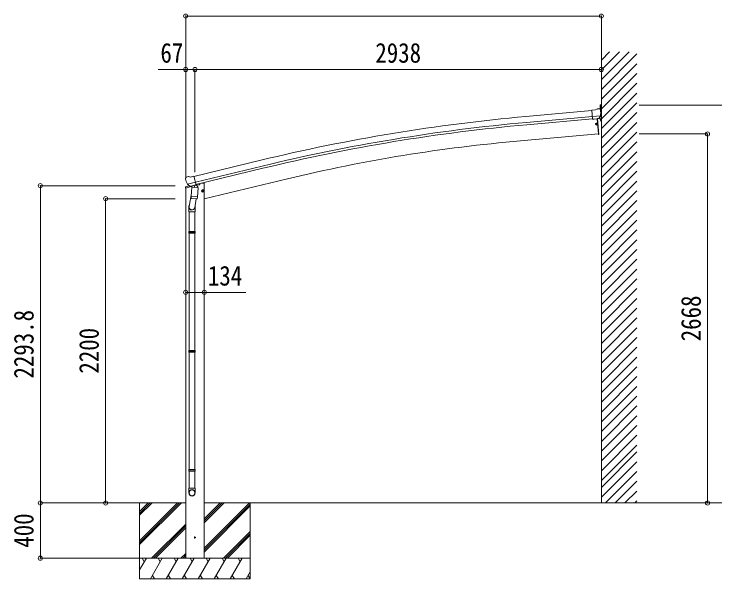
# Model space of a CAD drawing. Units: millimetres at full size. Extents: x -8385 to 8479, y -5853 to 5787.
# Drawn here: x 588 to 5655, y -3452 to 633 of the extents above; entities that cross this region are included whole.
import ezdxf
from ezdxf.enums import TextEntityAlignment as Align

# ---------------------------------------------------------------- set-up
doc = ezdxf.new("R2010")
doc.units = ezdxf.units.MM
doc.header["$LTSCALE"] = 30
doc.header["$PDMODE"] = 32
doc.header["$PDSIZE"] = 30
for name, color, linetype, lineweight in [('0-0_0', 7, 'Continuous', 9), ('0-1_本体', 4, 'Continuous', 9), ('0-2_部品', 7, 'Continuous', 9), ('0-A_寸法', 6, 'Continuous', 9), ('0-E_DET2', 7, 'Continuous', 9)]:
    doc.layers.add(name, color=color, linetype=linetype, lineweight=lineweight)
doc.styles.add('ＭＳ ゴシック', font='')
doc.styles.get('ＭＳ ゴシック').set_extended_font_data('MS Gothic')

msp = doc.modelspace()

# ---------------------------------------------------------------- linework, layer by layer
at = {"layer": '0-0_0'}
for p, q in [((1446.95, -2902.24), (1829.23, -2902.24)), ((1496.23, -2902.24), (1496.23, -3452.24)), ((1496.23, -3175.6), (1769.59, -2902.24)), ((1496.23, -3189.75), (1783.73, -2902.24)), ((1496.23, -3203.89), (1797.87, -2902.24)), ((1496.23, -2963.47), (1557.45, -2902.24)), ((1496.23, -2977.61), (1571.6, -2902.24)), ((1496.23, -2991.76), (1585.74, -2902.24)), ((1963.23, -2902.24), (5148.31, -2902.24)), ((1963.23, -3229.1), (2290.09, -2902.24)), ((1963.23, -3045.26), (2106.24, -2902.24)), ((1963.23, -3016.97), (2077.95, -2902.24)), ((1963.23, -3031.11), (2092.1, -2902.24)), ((1963.23, -3243.24), (2296.23, -2910.25)), ((1963.23, -3257.39), (2296.23, -2924.39)), ((2296.23, -2902.24), (2296.23, -3452.24)), ((1581.72, -3302.24), (1829.23, -3054.74)), ((1595.86, -3302.24), (1829.23, -3068.88)), ((1610, -3302.24), (1829.23, -3083.02)), ((2102.22, -3302.24), (2296.23, -3108.24)), ((2116.36, -3302.24), (2296.23, -3122.38)), ((2130.5, -3302.24), (2296.23, -3136.52)), ((1793.85, -3302.24), (1829.23, -3266.87)), ((1807.99, -3302.24), (1829.23, -3281.01)), ((2296.23, -3302.24), (1496.23, -3302.24)), ((1496.23, -3386.08), (1544.63, -3302.24)), ((1529.62, -3328.22), (1514.62, -3302.24)), ((1573.49, -3452.24), (1660.1, -3302.24)), ((1645.09, -3328.23), (1630.09, -3302.24)), ((1688.96, -3452.24), (1775.57, -3302.24)), ((1760.56, -3328.23), (1745.56, -3302.24)), ((1804.43, -3452.24), (1891.04, -3302.24)), ((1822.14, -3302.24), (1829.23, -3295.15)), ((1876.03, -3328.23), (1861.03, -3302.24)), ((1919.9, -3452.24), (2006.51, -3302.24)), ((1991.51, -3328.23), (1976.5, -3302.24)), ((2035.37, -3452.24), (2121.98, -3302.24)), ((2091.98, -3302.24), (2106.98, -3328.22)), ((2150.84, -3452.24), (2237.45, -3302.24)), ((2222.45, -3328.23), (2207.45, -3302.24)), ((1588.49, -3426.26), (1603.49, -3452.24)), ((1703.96, -3426.26), (1718.96, -3452.24)), ((1819.43, -3426.26), (1834.43, -3452.24)), ((1934.9, -3426.26), (1949.9, -3452.24)), ((2050.37, -3426.26), (2065.37, -3452.24)), ((2165.84, -3426.26), (2180.84, -3452.24)), ((2266.31, -3452.24), (2296.23, -3400.43)), ((2281.31, -3426.26), (2296.31, -3452.24)), ((1496.23, -3452.24), (2296.23, -3452.24))]:
    msp.add_line(p, q, dxfattribs=at)
at = {"layer": '0-1_本体'}
for p, q in [((4288.74, -107.6), (4764.81, -64.88)), ((4292.59, -150.6), (4769.05, -107.84)), ((4294.1, -167.36), (4770.56, -124.6)), ((4804.43, -124.43), (4814.04, -234.2)), ((4248.99, -283.64), (4814.04, -234.2)), ((1889.06, -541.24), (2372.04, -424.15)), ((1899.13, -583.22), (2382.21, -466.1)), ((1903.06, -599.58), (2386.17, -482.46)), ((1963.23, -589.24), (1945.72, -589.24)), ((2564.99, -557.89), (1963.23, -702.36)), ((1963.23, -589.24), (1963.23, -3302.24)), ((1829.23, -624.49), (1829.23, -3302.24))]:
    msp.add_line(p, q, dxfattribs=at)
for centre, radius, start, end in [((5460.24, -13162.03), 13106.9, 95.12796, 103.62796), ((5460.24, -13162.03), 13063.73, 95.12796, 103.62796), ((5460.24, -13162.03), 13046.9, 95.12796, 103.62796), ((5252.28, -11751.28), 11511.45, 95, 103.50001)]:
    msp.add_arc(centre, radius, start, end, dxfattribs=at)
at = {"layer": '0-2_部品'}
for p, q in [((4824.74, -26.49), (4824.74, -51.15)), ((4791.17, -60.41), (4764.62, -62.96)), ((4770.84, -127.57), (4764.62, -62.96)), ((4791.17, -60.41), (4802.83, -53.54)), ((4817.71, -51.82), (4804.06, -53.14)), ((4824.74, -51.15), (4817.71, -51.82)), ((4826.9, -57.49), (4821.38, -52.94)), ((4827.98, -59.53), (4828.11, -60.87)), ((4827.83, -102.38), (4768.96, -108.05)), ((4780.8, -126.61), (4770.84, -127.57)), ((4805.23, -122.01), (4804.23, -122.1)), ((4814.37, -123.38), (4806.68, -124.12)), ((4816.75, -121.96), (4827.52, -102.93)), ((4823.27, -120.61), (4817.18, -121.19)), ((4823.27, -120.61), (4830.71, -141.04)), ((4792.6, -162.77), (4802.83, -161.87)), ((4797.01, -161.18), (4796.9, -159.93)), ((4807.06, -154.48), (4797.1, -155.35)), ((4798.16, -167.44), (4797.26, -157.21)), ((4808.28, -168.42), (4798.32, -169.3)), ((4798.86, -161.62), (4800.1, -161.51)), ((4807.89, -152.4), (4806.89, -152.48)), ((4808.06, -154.39), (4807.06, -154.48)), ((4809.28, -168.34), (4808.28, -168.42)), ((4809.45, -170.33), (4808.46, -170.42)), ((1827.6, -556.82), (1827.87, -557.97)), ((1831.82, -548.25), (1827.96, -554.54)), ((1834.91, -546), (1848.1, -542.83)), ((1862.66, -545.51), (1849.4, -542.81)), ((1862.66, -545.51), (1888.59, -539.28)), ((1841.65, -597.13), (1899.16, -583.32)), ((1858.5, -612.04), (1842.13, -597.55)), ((1863.58, -612.13), (1900.28, -603.32)), ((1894.33, -605.14), (1893.31, -619.75)), ((1900.28, -603.32), (1901.81, -602.95)), ((1903.37, -600.85), (1904.31, -600.92)), ((1904.31, -600.92), (1917.63, -616.23)), ((1908.3, -605.51), (1927.19, -600.97)), ((1931.03, -592.81), (1931.03, -596.11)), ((1826.47, -625.16), (1869.18, -614.9)), ((1826.47, -618.26), (1826.47, -625.16)), ((1854.98, -609.06), (1828.77, -615.35)), ((1861.21, -612.61), (1868.73, -610.8)), ((1862.05, -612.5), (1863.58, -612.13)), ((1865.42, -612.36), (1865.37, -613.1)), ((1866.12, -614.14), (1891.94, -620.58)), ((1873.04, -619.49), (1868.37, -686.33)), ((1918.73, -622.68), (1873.04, -619.49)), ((1874.82, -616.31), (1874.59, -619.6)), ((1914.05, -689.52), (1918.73, -622.68)), ((1917.63, -616.23), (1917.18, -622.58)), ((1942.6, -648.18), (1962.05, -643.51)), ((1947.16, -640.4), (1945.03, -647.6)), ((1954.46, -638.65), (1947.16, -640.4)), ((1954.66, -655.57), (1949.99, -636.12)), ((1959.62, -644.1), (1954.46, -638.65)), ((1957.49, -651.29), (1959.62, -644.1)), ((1870.1, -661.56), (1854.19, -758.82)), ((1867.51, -698.79), (1868.38, -686.33)), ((1867.9, -700.15), (1867.9, -700.15)), ((1914.05, -689.52), (1868.37, -686.33)), ((1869.35, -700.93), (1911.05, -703.85)), ((1905.62, -703.47), (1894.89, -768.14)), ((1914.04, -689.52), (1913.15, -702.22)), ((1852.03, -795.98), (1852.03, -761.63)), ((1898.03, -795.98), (1852.03, -795.98)), ((1854.03, -795.98), (1854.03, -938.89)), ((1896.03, -795.98), (1896.03, -938.89)), ((1898.03, -761.32), (1898.03, -795.98)), ((1852.03, -940.89), (1853.03, -938.89)), ((1898.03, -940.89), (1852.03, -940.89)), ((1898.03, -948.89), (1852.03, -948.89)), ((1897.03, -938.89), (1853.03, -938.89)), ((1897.03, -950.89), (1853.03, -950.89)), ((1854.03, -950.89), (1854.03, -1800.27)), ((1896.03, -950.89), (1896.03, -1800.27)), ((1898.03, -940.89), (1897.03, -938.89)), ((1898.03, -948.89), (1897.03, -950.89)), ((1898.03, -940.89), (1898.03, -948.89)), ((1852.03, -1802.27), (1853.03, -1800.27)), ((1898.03, -1802.27), (1852.03, -1802.27)), ((1898.03, -1810.27), (1852.03, -1810.27)), ((1897.03, -1800.27), (1853.03, -1800.27)), ((1897.03, -1812.27), (1853.03, -1812.27)), ((1854.03, -1812.27), (1854.03, -2661.64)), ((1896.03, -1812.27), (1896.03, -2661.64)), ((1898.03, -1802.27), (1897.03, -1800.27)), ((1898.03, -1810.27), (1897.03, -1812.27)), ((1898.03, -1802.27), (1898.03, -1810.27)), ((1852.03, -2663.64), (1853.03, -2661.64)), ((1898.03, -2663.64), (1852.03, -2663.64)), ((1898.03, -2671.64), (1852.03, -2671.64)), ((1897.03, -2661.64), (1853.03, -2661.64)), ((1897.03, -2673.64), (1853.03, -2673.64)), ((1854.03, -2673.64), (1854.03, -2795.19)), ((1896.03, -2673.64), (1896.03, -2795.19)), ((1898.03, -2663.64), (1897.03, -2661.64)), ((1898.03, -2671.64), (1897.03, -2673.64)), ((1898.03, -2663.64), (1898.03, -2671.64)), ((1852.03, -2829.33), (1852.03, -2795.19)), ((1898.03, -2795.19), (1852.03, -2795.19)), ((1898.03, -2829.33), (1898.03, -2795.19))]:
    msp.add_line(p, q, dxfattribs=at)
for points in [[(4833.04, -142.48), (4833.04, -23.84), (4827.39, -23.84)], [(4780.8, -126.61), (4781.07, -126.68), (4806.42, -124.24), (4806.68, -124.12)], [(4804.23, -122.1), (4807.06, -154.48), (4808.28, -168.42), (4814.3, -237.16)], [(4805.23, -122.01), (4815.29, -237.07), (4814.3, -237.16)], [(4827.9, -101.74), (4827.62, -102.73), (4827.52, -102.93)], [(4796.46, -161.83), (4795.22, -161.94), (4795.32, -163.14), (4796.57, -163.03)], [(4796.9, -159.93), (4798.1, -159.83), (4798.21, -161.07)], [(4798.42, -163.47), (4798.53, -164.71), (4797.33, -164.82), (4797.22, -163.57)], [(4800.1, -161.51), (4800.2, -162.71), (4798.96, -162.82)], [(1894.01, -604.73), (1903.74, -602.4), (1888.59, -539.28)], [(1841.38, -596.55), (1841.97, -597.4), (1842.13, -597.55)], [(1894.01, -604.73), (1893.78, -604.88), (1869.01, -610.83), (1868.73, -610.8)], [(1945.03, -647.6), (1950.19, -653.04), (1957.49, -651.29)], [(1852.03, -940.89), (1852.03, -948.89), (1853.03, -950.89)], [(1852.03, -1802.27), (1852.03, -1810.27), (1853.03, -1812.27)], [(1852.03, -2663.64), (1852.03, -2671.64), (1853.03, -2673.64)]]:
    msp.add_lwpolyline(points, dxfattribs=at)
for centre, radius in [((4797.71, -162.32), 4.74), ((4797.71, -162.32), 2.25), ((4800.37, -164.55), 0.25), ((1952.32, -645.85), 8.5), ((1952.32, -645.85), 7.7), ((1952.32, -645.85), 6.5)]:
    msp.add_circle(centre, radius, dxfattribs=at)
at = {"layer": '0-2_部品', "color": 4}
msp.add_circle((1896.23, -3152.24), 4.5, dxfattribs=at)
at = {"layer": '0-2_部品'}
for centre, radius, start, end in [((4827.39, -26.49), 2.65, 90, 180), ((4804.35, -56.12), 3, 95.5, 120.5), ((4818.19, -56.8), 5, 50.50648, 95.49352), ((4626.64, -80.27), 202.4, 353.9085, 5.5), ((4833.29, -140.1), 2.75, 200, 257.02926), ((4832.74, -142.48), 0.3, 257.08362, 0.08005), ((4797.71, -162.32), 7, 95, 275), ((4796.41, -161.23), 0.6, 275, 5), ((4796.62, -163.62), 0.6, 5, 95), ((4798.8, -161.02), 0.6, 185, 275), ((4799.01, -163.41), 0.6, 95, 185), ((1836.08, -550.86), 5, 103.5, 148.5), ((1848.8, -545.75), 3, 78.5, 103.5), ((2024.68, -510.72), 202.4, 193.5, 205.09125), ((1894.93, -605.23), 0.604, 100.59842, 172.20595), ((1901.7, -602.47), 0.5, 283.5, 318.76246), ((1926.03, -596.11), 5, 283.5, 0), ((1829.47, -618.26), 3, 103.5, 180), ((1861.93, -612.01), 0.5, 248.23754, 283.5), ((1864.92, -612.33), 0.5, 356, 103.5), ((1866.36, -613.17), 1, 176, 256), ((1892.29, -619.61), 1.03, 250.03897, 351.96569), ((1869.45, -698.96), 1.95, 175.04017, 217.47766), ((1869.49, -698.93), 2, 217.40962, 266), ((1911.19, -701.85), 2, 266, 349.46843), ((1882.03, -761.63), 30, 177.45142, 180)]:
    msp.add_arc(centre, radius, start, end, dxfattribs=at)
for centre, major_axis, ratio, start_param, end_param in [((4832.27, -55.44), (-15.38, 3.31), 0.101033, 5.9751426, 5.9753737), ((4824.99, -59.81), (2.72, -1.29), 0.997474, 0.5366567, 1.3225652), ((4814.08, -120.39), (1.64, -2.52), 0.997631, 5.8041905, 5.8929484), ((4814.01, -120.28), (-3.51, 2.14), 0.650902, 2.1145521, 2.1873627), ((4814.14, -120.47), (1.64, -2.52), 0.997631, 5.965759, 6.7621801), ((1830.52, -556.11), (-1.57, -2.57), 0.99628, 4.712389, 5.4996506), ((1860.49, -609.78), (-0.73, -2.92), 0.997631, 5.8041905, 6.6006116), ((1860.55, -609.56), (2.63, 3.16), 0.650902, 4.0958226, 4.1686332), ((1860.52, -609.68), (-0.73, -2.92), 0.997631, 0.3902369, 0.4789948), ((1875.03, -761.32), (23, 0), 0.996195, 2.5560258, 6.5663028), ((1875.03, -761.32), (21, 0), 0.996195, 2.9349147, 5.9512394), ((1875.03, -2827.59), (-23, 0), 0.996195, 3.1415927, 6.2831853), ((1875.03, -2829.33), (-23, 0), 0.996195, 3.1415927, 6.2831853), ((1875.03, -2829.33), (0, -23.43), 0.981806, 4.712389, 7.8539816)]:
    msp.add_ellipse(centre, major_axis=major_axis, ratio=ratio, start_param=start_param, end_param=end_param, dxfattribs=at)
msp.add_ellipse((1875.03, -2829.33), major_axis=(21, 0), ratio=0.996195, dxfattribs=at)
at = {"layer": '0-A_寸法'}
for p, q in [((4834.04, 618.37), (1829.03, 618.37)), ((1829.03, 618.37), (1829.03, -544.63)), ((4834.04, 618.37), (4834.04, 22.28)), ((1829.03, 232.47), (1629.03, 232.47)), ((1829.03, 232.47), (1829.03, 31.19)), ((1896.03, 232.47), (1829.03, 232.47)), ((4834.04, 232.47), (1896.03, 232.47)), ((1896.03, 232.47), (1896.03, -509.75)), ((4834.04, 232.47), (4834.04, 31.19)), ((6172.07, -25.85), (5107.7, -25.85)), ((5601.58, -234.2), (5107.7, -234.2)), ((5601.58, -2902.24), (5601.58, -234.2)), ((778.38, -2902.24), (778.38, -608.46)), ((778.38, -608.46), (1752.87, -608.46)), ((1250.01, -702.26), (1752.87, -702.26)), ((1250.01, -2902.24), (1250.01, -702.26)), ((1829.23, -1379.36), (1963.23, -1379.36)), ((1963.23, -1379.36), (2263.23, -1379.36)), ((778.38, -2902.24), (1496.23, -2902.24)), ((778.38, -2902.24), (1496.23, -2902.24)), ((778.38, -2902.24), (778.38, -3302.24)), ((1250.01, -2902.24), (1752.87, -2902.24)), ((5601.58, -2902.24), (5107.7, -2902.24)), ((6172.07, -2902.24), (5601.58, -2902.24)), ((778.38, -3302.24), (1496.23, -3302.24))]:
    msp.add_line(p, q, dxfattribs=at)
for p in [(1829.03, 618.37), (4834.04, 618.37), (1829.03, 232.47), (1896.03, 232.47), (4834.04, 232.47), (5601.58, -234.2), (778.38, -608.46), (1250.01, -702.26), (1829.23, -1379.36), (1963.23, -1379.36), (778.38, -2902.24), (1250.01, -2902.24), (5601.58, -2902.24), (778.38, -3302.24)]:
    msp.add_point(p, dxfattribs=at)
at = {"layer": '0-E_DET2'}
for p, q in [((4834.04, 360.12), (4834.04, -2902.24)), ((4834.04, 159.24), (5034.93, 360.12)), ((4834.04, 229.95), (4964.22, 360.12)), ((4834.04, 300.66), (4893.5, 360.12)), ((4834.04, 88.53), (5090.02, 344.51)), ((4834.04, 17.82), (5090.02, 273.8)), ((4834.04, -52.89), (5090.02, 203.09)), ((4834.04, -123.6), (5090.02, 132.38)), ((4834.04, -194.32), (5090.02, 61.67)), ((4834.04, -265.03), (5090.02, -9.04)), ((4834.04, -335.74), (5090.02, -79.76)), ((4834.04, -406.45), (5090.02, -150.47)), ((4834.04, -477.16), (5090.02, -221.18)), ((4834.04, -547.87), (5090.02, -291.89)), ((4834.04, -618.58), (5090.02, -362.6)), ((4834.04, -689.29), (5090.02, -433.31)), ((4834.04, -760), (5090.02, -504.02)), ((4834.04, -830.71), (5090.02, -574.73)), ((4834.04, -901.42), (5090.02, -645.44)), ((4834.04, -972.13), (5090.02, -716.15)), ((4834.04, -1042.84), (5090.02, -786.86)), ((4834.04, -1113.55), (5090.02, -857.57)), ((4834.04, -1184.26), (5090.02, -928.28)), ((4834.04, -1254.98), (5090.02, -998.99)), ((4834.04, -1325.69), (5090.02, -1069.71)), ((4834.04, -1396.4), (5090.02, -1140.42)), ((4834.04, -1467.11), (5090.02, -1211.13)), ((4834.04, -1537.82), (5090.02, -1281.84)), ((4834.04, -1608.53), (5090.02, -1352.55)), ((4834.04, -1679.24), (5090.02, -1423.26)), ((4834.04, -1749.95), (5090.02, -1493.97)), ((4834.04, -1820.66), (5090.02, -1564.68)), ((4834.04, -1891.37), (5090.02, -1635.39)), ((4834.04, -1962.08), (5090.02, -1706.1)), ((4834.04, -2032.79), (5090.02, -1776.81)), ((4834.04, -2103.5), (5090.02, -1847.52)), ((4834.04, -2174.21), (5090.02, -1918.23)), ((4834.04, -2244.92), (5090.02, -1988.94)), ((4834.04, -2315.64), (5090.02, -2059.65)), ((4834.04, -2386.35), (5090.02, -2130.37)), ((4834.04, -2457.06), (5090.02, -2201.08)), ((4834.04, -2527.77), (5090.02, -2271.79)), ((4834.04, -2598.48), (5090.02, -2342.5)), ((4834.04, -2669.19), (5090.02, -2413.21)), ((4834.04, -2739.9), (5090.02, -2483.92)), ((4834.04, -2789.9), (5090.02, -2533.92)), ((4834.04, -2860.61), (5090.02, -2604.63)), ((4863.12, -2902.24), (5090.02, -2675.34)), ((4933.83, -2902.24), (5090.02, -2746.05)), ((5004.54, -2902.24), (5090.02, -2816.76)), ((5075.25, -2902.24), (5090.02, -2887.47))]:
    msp.add_line(p, q, dxfattribs=at)

# ---------------------------------------------------------------- texts
at = {"layer": '0-A_寸法', "color": 7, "style": 'ＭＳ ゴシック', "width": 0.85}
for s, p in [('67', (1646.53, 238.47)), ('2938', (3200.03, 238.47)), ('134', (1989.48, -1373.36))]:
    msp.add_text(s, height=143, dxfattribs=at).set_placement(p, align=Align.BOTTOM_LEFT)
for s, p in [('2668', (5595.58, -1733.22)), ('2293.8', (772.38, -2002.85)), ('2200', (1244.01, -1967.25)), ('400', (772.38, -3225.99))]:
    msp.add_text(s, height=143, rotation=90, dxfattribs=at).set_placement(p, align=Align.BOTTOM_LEFT)

doc.saveas('drawing.dxf')
